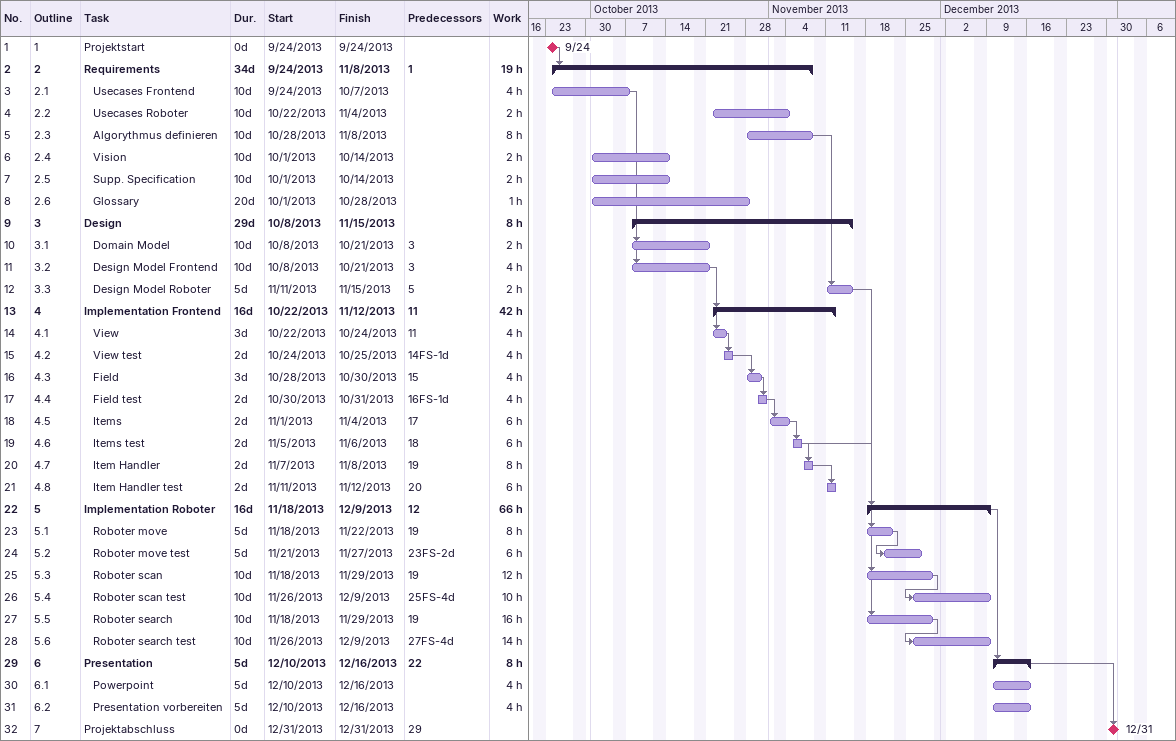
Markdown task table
| ID | WBS | Task | Duration | Start | Finish | Predecessors | Work (h) |
|---|---|---|---|---|---|---|---|
| 1 | 1 | Projektstart | 0d | 2013-09-24 | 2013-09-24 |  |  |
| 2 | 2 | **Requirements** | 34d | 2013-09-24 | 2013-11-08 | 1 | 19 |
| 3 | 2.1 | Usecases Frontend | 10d | 2013-09-24 | 2013-10-07 |  | 4 |
| 4 | 2.2 | Usecases Roboter | 10d | 2013-10-22 | 2013-11-04 |  | 2 |
| 5 | 2.3 | Algorythmus definieren | 10d | 2013-10-28 | 2013-11-08 |  | 8 |
| 6 | 2.4 | Vision | 10d | 2013-10-01 | 2013-10-14 |  | 2 |
| 7 | 2.5 | Supp. Specification | 10d | 2013-10-01 | 2013-10-14 |  | 2 |
| 8 | 2.6 | Glossary | 20d | 2013-10-01 | 2013-10-28 |  | 1 |
| 9 | 3 | **Design** | 29d | 2013-10-08 | 2013-11-15 |  | 8 |
| 10 | 3.1 | Domain Model | 10d | 2013-10-08 | 2013-10-21 | 3 | 2 |
| 11 | 3.2 | Design Model Frontend | 10d | 2013-10-08 | 2013-10-21 | 3 | 4 |
| 12 | 3.3 | Design Model Roboter | 5d | 2013-11-11 | 2013-11-15 | 5 | 2 |
| 13 | 4 | **Implementation Frontend** | 16d | 2013-10-22 | 2013-11-12 | 11 | 42 |
| 14 | 4.1 | View | 3d | 2013-10-22 | 2013-10-24 | 11 | 4 |
| 15 | 4.2 | View test | 2d | 2013-10-24 | 2013-10-25 | 14FS-1d | 4 |
| 16 | 4.3 | Field | 3d | 2013-10-28 | 2013-10-30 | 15 | 4 |
| 17 | 4.4 | Field test | 2d | 2013-10-30 | 2013-10-31 | 16FS-1d | 4 |
| 18 | 4.5 | Items | 2d | 2013-11-01 | 2013-11-04 | 17 | 6 |
| 19 | 4.6 | Items test | 2d | 2013-11-05 | 2013-11-06 | 18 | 6 |
| 20 | 4.7 | Item Handler | 2d | 2013-11-07 | 2013-11-08 | 19 | 8 |
| 21 | 4.8 | Item Handler test | 2d | 2013-11-11 | 2013-11-12 | 20 | 6 |
| 22 | 5 | **Implementation Roboter** | 16d | 2013-11-18 | 2013-12-09 | 12 | 66 |
| 23 | 5.1 | Roboter move | 5d | 2013-11-18 | 2013-11-22 | 19 | 8 |
| 24 | 5.2 | Roboter move test | 5d | 2013-11-21 | 2013-11-27 | 23FS-2d | 6 |
| 25 | 5.3 | Roboter scan | 10d | 2013-11-18 | 2013-11-29 | 19 | 12 |
| 26 | 5.4 | Roboter scan test | 10d | 2013-11-26 | 2013-12-09 | 25FS-4d | 10 |
| 27 | 5.5 | Roboter search | 10d | 2013-11-18 | 2013-11-29 | 19 | 16 |
| 28 | 5.6 | Roboter search test | 10d | 2013-11-26 | 2013-12-09 | 27FS-4d | 14 |
| 29 | 6 | **Presentation** | 5d | 2013-12-10 | 2013-12-16 | 22 | 8 |
| 30 | 6.1 | Powerpoint | 5d | 2013-12-10 | 2013-12-16 |  | 4 |
| 31 | 6.2 | Presentation vorbereiten | 5d | 2013-12-10 | 2013-12-16 |  | 4 |
| 32 | 7 | Projektabschluss | 0d | 2013-12-31 | 2013-12-31 | 29 |  |
